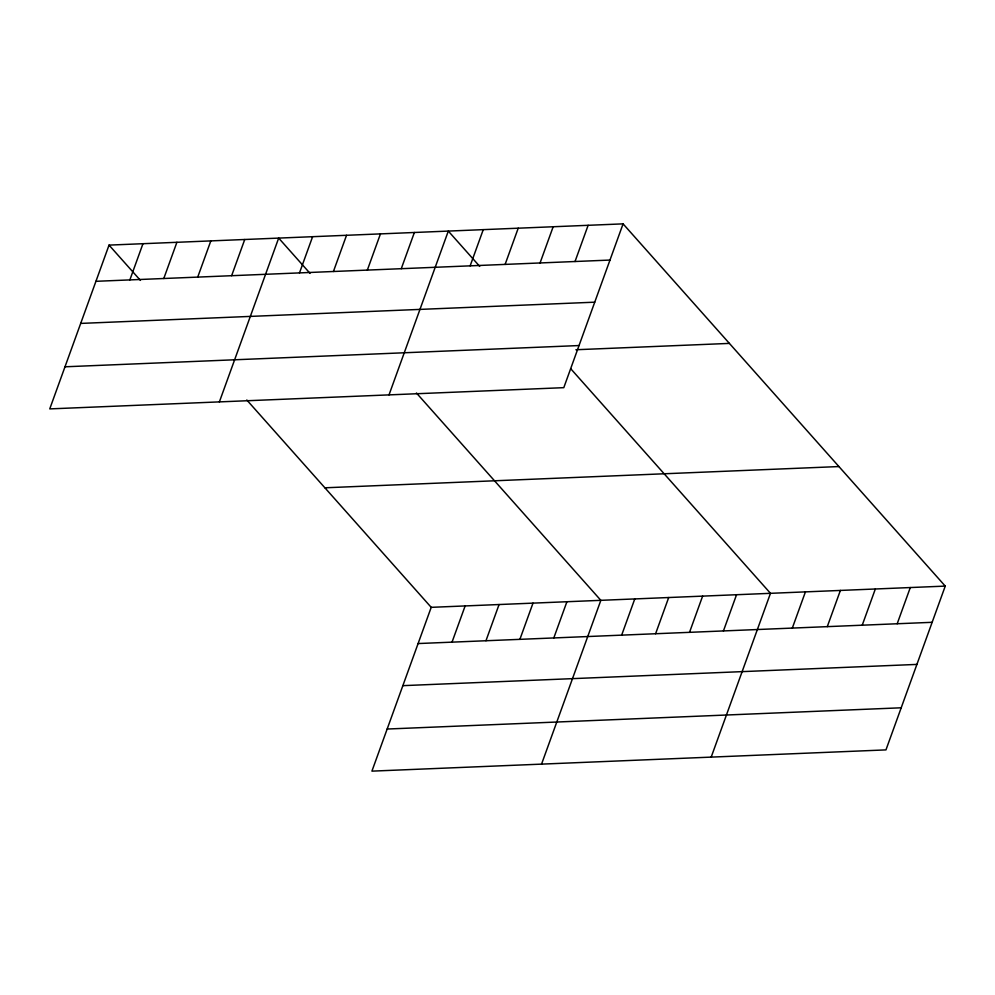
<?xml version="1.0" encoding="UTF-8"?>
<svg xmlns="http://www.w3.org/2000/svg" width="995" height="995" viewBox="0 0 995 995"><rect width="100%" height="100%" fill="white"/><g stroke="black" fill="none" stroke-linecap="round" stroke-linejoin="round"><path stroke-width="1.49" d="M109.04 245.106L49.75 408.895L563.792 387.664L623.081 223.863L109.04 245.106L140.432 280.391M129.86 279.918L142.969 243.7M163.789 278.513L176.899 242.295M197.719 277.108L210.828 240.902M231.636 275.702L244.745 239.496M219.385 401.893L278.675 238.091L310.067 273.389M299.495 272.904L312.604 236.698M333.424 271.498L346.534 235.293M367.342 270.105L380.451 233.887M401.271 268.7L414.38 232.482M389.02 394.878L448.31 231.089L479.702 266.374M470.15 265.852L483.259 229.646M505.112 264.409L518.221 228.191M540.061 262.966L553.17 226.748M246.797 399.99L431.208 607.336L371.919 771.137L885.96 749.894L945.25 586.105L623.081 223.863M575.023 261.523L588.132 225.305M452.028 642.148L465.138 605.943M485.958 640.743L499.067 604.537M519.887 639.35L532.997 603.132M553.805 637.944L566.914 601.739M541.554 764.123L600.843 600.333L416.432 392.988M621.664 635.146L634.773 598.928M655.593 633.74L668.702 597.522M689.523 632.335L702.619 596.129M723.44 630.929L736.549 594.724M711.189 757.12L770.478 593.318L570.856 368.871M792.318 628.094L805.428 591.876M827.28 626.639L840.389 590.433M862.23 625.196L875.339 588.99M897.191 623.753L910.301 587.547M95.93 281.311L609.972 260.068M80.694 323.412L594.736 302.181M64.986 366.794L579.028 345.551M575.906 349.742L729.397 343.399M324.892 487.799L838.934 466.555M431.208 607.336L945.25 586.105M418.099 643.554L932.141 622.31M402.863 685.654L916.905 664.411M387.154 729.036L901.196 707.793"/></g></svg>
